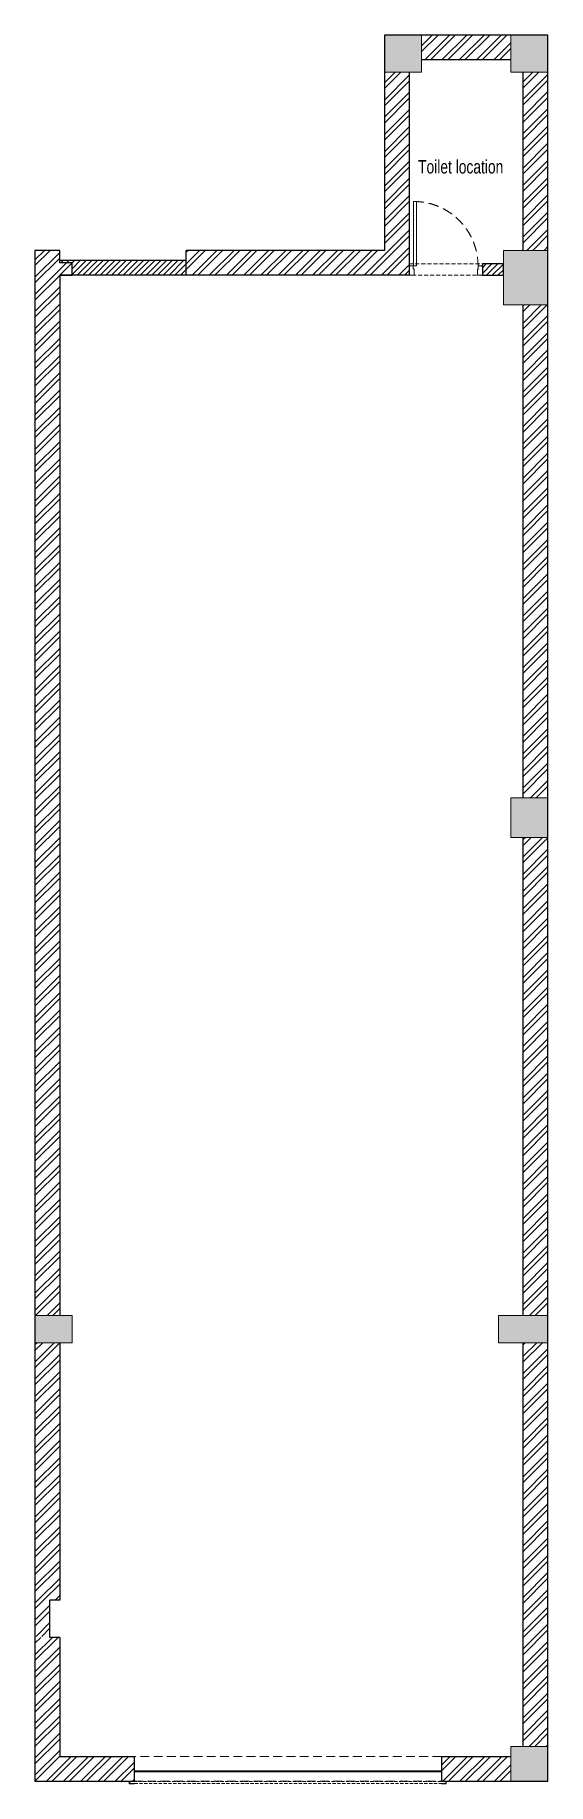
# Model space of a CAD drawing. Header units: feet. Extents: x -3838 to 1420, y -4383 to 13554.
import ezdxf

# ---------------------------------------------------------------- set-up
doc = ezdxf.new("R2010")
doc.units = ezdxf.units.FT
doc.header["$LTSCALE"] = 33
doc.header["$MEASUREMENT"] = 0
for name, pattern in [('a_p6_plan_L18$0$HIDDEN', [0.375, 0.25, -0.125]), ('HIDDEN2', [4.7625, 3.175, -1.5875]), ('HIDDENX2', [0.75, 0.5, -0.25])]:
    doc.linetypes.add(name, pattern=pattern)
for name, color, linetype, lineweight in [('A-COL', 243, 'Continuous', 9), ('A-Glazing', 4, 'Continuous', 20), ('A-shutter', 8, 'Continuous', 18), ('beam', 90, 'Continuous', 9), ('column hatch', 5, 'Continuous', 0), ('Door', 2, 'Continuous', 13), ('LENS-CURTAIN', 5, 'a_p6_plan_L18$0$HIDDEN', 9), ('LENS-DOOR', 34, 'Continuous', 20), ('LN-HATCH', 251, 'Continuous', 0), ('rolling shutter', 1, 'Continuous', 5), ('TEXT', 1, 'Continuous', 0)]:
    doc.layers.add(name, color=color, linetype=linetype, lineweight=lineweight)
doc.layers.add('A-WALL', color=1, linetype='Continuous')
doc.styles.get("Standard").update_dxf_attribs({"font": 'GILC____.TTF'})
pattern_1 = [(225, (-5762440.72, 5286725.53), (88.2999593, -88.2999593), []), (225, (-5762499.58, 5286725.53), (88.2999593, -88.2999593), [])]

# ---------------------------------------------------------------- blocks, each defined once
blk = doc.blocks.new('*U3')
at = {"layer": 'A-shutter', "color": 5, "ltscale": 10}
for points in [[(41038450, -1561539), (41038450, -1561544), (41038405, -1561544), (41038405, -1561564), (41038450, -1561564), (41038450, -1561569), (41038400, -1561569), (41038400, -1561539)], [(41041600, -1561539), (41041600, -1561544), (41041645, -1561544), (41041645, -1561564), (41041600, -1561564), (41041600, -1561569), (41041650, -1561569), (41041650, -1561539)]]:
    blk.add_lwpolyline(points, close=True, dxfattribs=at)
at = {"layer": 'A-shutter', "color": 5, "linetype": 'HIDDENX2', "ltscale": 2}
blk.add_lwpolyline([(41038405, -1561544), (41038405, -1561564), (41041645, -1561564), (41041645, -1561544)], close=True, dxfattribs=at)
blk = doc.blocks.new('*U4')
at = {"layer": 'LENS-DOOR'}
for p, q in [((548122, 1779235), (548122, 1778574)), ((548122, 1779235), (548153, 1779235)), ((548153, 1778574), (548153, 1779235)), ((547447, 1778569), (547452, 1778569)), ((547447, 1778484), (547447, 1778569)), ((547447, 1778484), (547452, 1778484)), ((547452, 1778574), (547489, 1778574)), ((547452, 1778569), (547452, 1778574)), ((547452, 1778479), (547452, 1778484)), ((547452, 1778479), (547499, 1778479)), ((547489, 1778540), (547489, 1778574)), ((547489, 1778540), (547499, 1778540)), ((547499, 1778479), (547499, 1778540)), ((548122, 1778574), (548153, 1778574)), ((548145, 1778479), (548145, 1778540)), ((548156, 1778540), (548145, 1778540)), ((548192, 1778479), (548145, 1778479)), ((548192, 1778574), (548156, 1778574)), ((548156, 1778540), (548156, 1778574)), ((548192, 1778569), (548192, 1778574)), ((548197, 1778569), (548192, 1778569)), ((548192, 1778479), (548192, 1778484)), ((548197, 1778484), (548192, 1778484)), ((548197, 1778484), (548197, 1778569))]:
    blk.add_line(p, q, dxfattribs=at)
at = {"layer": 'LENS-DOOR', "color": 7, "linetype": 'HIDDEN2'}
blk.add_ellipse((548153, 1778574), major_axis=(-661, 0), ratio=1, start_param=-1.570791, end_param=0.051209, dxfattribs=at)

msp = doc.modelspace()

# ---------------------------------------------------------------- hatches: boundary and pattern name
at = {"layer": 'column hatch'}
h = msp.add_hatch(color=8, dxfattribs=at)
h.dxf.hatch_style = 1
h.paths.add_polyline_path([(1420, 423), (912, 423), (912, 143), (1420, 143)])
h.paths.add_polyline_path([(-3457, 423), (-3838, 423), (-3838, 143), (-3457, 143)])
h.paths.add_polyline_path([(1420, 5731), (1039, 5731), (1039, 5325), (1420, 5325)])
h.paths.add_polyline_path([(1420, 11345), (963, 11345), (963, 11091), (963, 10786), (1420, 10786)])
h.paths.add_polyline_path([(1420, 13554), (1039, 13554), (1039, 13173), (1420, 13173)])
h.paths.add_polyline_path([(125, 13554), (-256, 13554), (-256, 13173), (125, 13173)])
h = msp.add_hatch(color=8, dxfattribs=at)
h.dxf.hatch_style = 1
h.paths.add_polyline_path([(1420, -3997), (1039, -3997), (1039, -4353), (1420, -4353)])
at = {"layer": 'LN-HATCH'}
h = msp.add_hatch(dxfattribs=at)
h.set_pattern_fill('ANSI32', color=256, scale=333, angle=180)
h.set_pattern_definition(pattern_1)
h.paths.add_polyline_path([(-3584, -2879), (-3838, -2879), (-3838, -4353), (-2822, -4353), (-2822, -4099), (-3584, -4099)])
h.paths.add_polyline_path([(-3584, 143), (-3838, 143), (-3838, -2498), (-3584, -2498)])
h.paths.add_polyline_path([(-3584, 11091), (-3457, 11091), (-3457, 11218), (-3584, 11218), (-3584, 11345), (-3838, 11345), (-3838, 423), (-3584, 423)])
h.paths.add_polyline_path([(1420, 143), (1166, 143), (1166, -3997), (1420, -3997)])
h.paths.add_polyline_path([(1039, -4099), (328, -4099), (328, -4353), (1039, -4353)])
h.paths.add_polyline_path([(1420, 5325), (1166, 5325), (1166, 423), (1420, 423)])
h.paths.add_polyline_path([(1420, 10786), (1166, 10786), (1166, 5731), (1420, 5731)])
h.paths.add_polyline_path([(1420, 13173), (1166, 13173), (1166, 11345), (1420, 11345)])
h.paths.add_polyline_path([(1039, 13554), (125, 13554), (125, 13300), (1039, 13300)])
h.paths.add_polyline_path([(-2, 13173), (-256, 13173), (-256, 11345), (-2288, 11345), (-2288, 11091), (-2, 11091)])
h = msp.add_hatch(dxfattribs=at)
h.set_pattern_fill('ANSI31', color=256, scale=333, angle=180)
h.set_pattern_definition([(225, (-5762440.72, 5286725.53), (29.43331977, -29.43331977), [])])
h.paths.add_polyline_path([(-2288, 11241), (-3584, 11241), (-3584, 11218), (-3457, 11218), (-3457, 11091), (-2288, 11091)])
h = msp.add_hatch(dxfattribs=at)
h.set_pattern_fill('ANSI31', color=256, scale=333, angle=180)
h.paths.add_polyline_path([(963, 11206), (748, 11206), (748, 11091), (963, 11091)])
h = msp.add_hatch(dxfattribs=at)
h.set_pattern_fill('ANSI32', color=256, scale=333, angle=180)
h.set_pattern_definition(pattern_1)
h.paths.add_polyline_path([(-3684, -2498), (-3838, -2498), (-3838, -2868), (-3684, -2868)])

# ---------------------------------------------------------------- linework, layer by layer
at = {"layer": 'A-COL'}
for p, q in [((125, 13554), (125, 13173)), ((1039, 13173), (1039, 13554)), ((125, 13173), (-256, 13173)), ((1420, 13173), (1039, 13173)), ((963, 11091), (963, 11345)), ((963, 11345), (1420, 11345)), ((963, 10786), (963, 11091)), ((1420, 10786), (963, 10786)), ((1039, 5731), (1420, 5731)), ((1039, 5325), (1039, 5731)), ((1039, 5325), (1420, 5325)), ((-3457, 423), (-3838, 423)), ((-3457, 423), (-3457, 143)), ((912, 143), (912, 423)), ((912, 423), (1420, 423)), ((-3457, 143), (-3838, 143)), ((1420, 143), (912, 143)), ((1039, -3997), (1420, -3997)), ((1039, -4353), (1039, -3997))]:
    msp.add_line(p, q, dxfattribs=at)
at = {"layer": 'A-Glazing'}
msp.add_lwpolyline([(-2822, -4246), (328, -4246), (328, -4258), (-2822, -4258)], close=True, dxfattribs=at)
at = {"layer": 'A-WALL'}
for p, q in [((1420, 13554), (-256, 13554)), ((-256, 13554), (-256, 11345)), ((1420, -4353), (1420, 13554)), ((1039, 13300), (125, 13300)), ((-2, 13173), (-2, 11091)), ((1166, 11345), (1166, 13173)), ((-3838, 11345), (-3838, -4353)), ((-3584, 11345), (-3838, 11345)), ((-3584, 11218), (-3584, 11345)), ((-256, 11345), (-2288, 11345)), ((-2288, 11091), (-2288, 11345)), ((-2288, 11241), (-3584, 11241)), ((-3457, 11218), (-3584, 11218)), ((-3457, 11091), (-3457, 11218)), ((-3584, 11091), (-3584, 423)), ((-3457, 11091), (-3584, 11091)), ((-3584, 11091), (-3457, 11091)), ((-2288, 11091), (-3457, 11091)), ((-2, 11091), (-2288, 11091)), ((1166, 5731), (1166, 10786)), ((1166, 423), (1166, 5325)), ((-3584, 143), (-3584, -2498)), ((1166, -3997), (1166, 143)), ((-3584, -2498), (-3684, -2498)), ((-3684, -2879), (-3684, -2498)), ((-3584, -2879), (-3684, -2879)), ((-3584, -2879), (-3684, -2879)), ((-3584, -2879), (-3584, -4099)), ((-3584, -4099), (-2822, -4099)), ((-2822, -4099), (-2822, -4353)), ((328, -4099), (1039, -4099)), ((328, -4099), (328, -4353)), ((-3838, -4353), (-2822, -4353)), ((328, -4353), (1420, -4353))]:
    msp.add_line(p, q, dxfattribs=at)
msp.add_lwpolyline([(963, 11206), (748, 11206), (748, 11091), (963, 11091)], close=True, dxfattribs=at)
at = {"layer": 'beam', "linetype": 'a_p6_plan_L18$0$HIDDEN', "lineweight": 5, "ltscale": 11}
msp.add_lwpolyline([(328, -4099), (-2822, -4099), (-2822, -4353), (328, -4353)], close=True, dxfattribs=at)
at = {"layer": 'LENS-CURTAIN', "ltscale": 5}
msp.add_lwpolyline([(-2, 11206), (748, 11206), (748, 11091), (-2, 11091)], close=True, dxfattribs=at)

# ---------------------------------------------------------------- block references
at = {"layer": 'Door', "xscale": -1}
msp.add_blockref('*U4', (548195, -1767388), dxfattribs=at)
at = {"layer": 'rolling shutter', "color": 2}
msp.add_blockref('*U3', (-41041272, 1557187), dxfattribs=at)

# ---------------------------------------------------------------- texts
at = {"layer": 'TEXT', "insert": (-2, 12132), "char_height": 138.07, "attachment_point": 7}
msp.add_mtext_dynamic_manual_height_columns('{\\W2.300817; }Toilet location', width=1146.93, gutter_width=690, heights=[0], dxfattribs=at)

doc.saveas('drawing.dxf')
